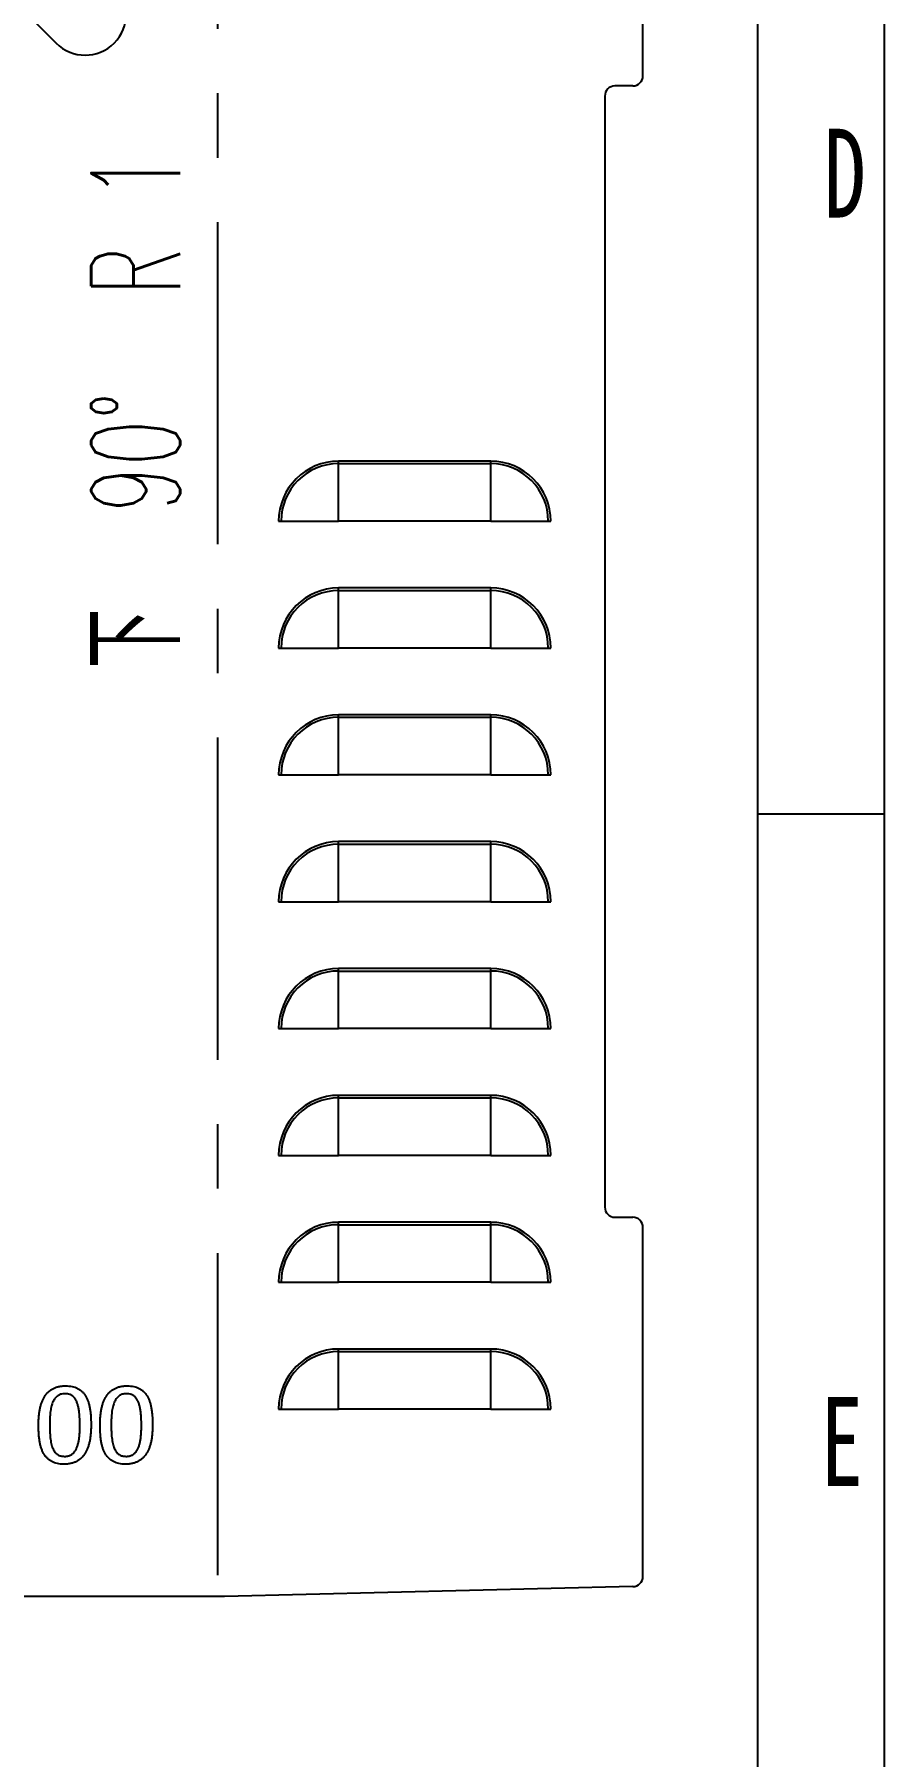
# Model space of a CAD drawing. Header units: millimetres. Extents: x 0 to 210, y 0 to 306.
# Drawn here: x 176.5 to 210, y 61.4 to 129.2 of the extents above; entities that cross this region are included whole.
import ezdxf

# ---------------------------------------------------------------- set-up
doc = ezdxf.new("R2010")
doc.units = ezdxf.units.MM
doc.linetypes.add('CENTERX2', pattern=[20.32, 12.7, -2.54, 2.54, -2.54])
doc.layers.add('图框', color=7, linetype='Continuous')
doc.styles.add('SLDTEXTSTYLE5', font='TXT', dxfattribs={"width": 0.7})
doc.styles.add('SLDTEXTSTYLE7', font='TXT', dxfattribs={"width": 0.609091, "bigfont": 'bigfont'})

msp = doc.modelspace()

# ---------------------------------------------------------------- linework, layer by layer
at = {"color": 7, "linetype": 'CENTERX2'}
msp.add_line((183.69192589, 142.16015093), (183.69192589, 67.66015093), dxfattribs=at)
at = {"color": 7, "linetype": 'Continuous', "lineweight": 25}
for p, q in [((200.46681525, 127.61015093), (200.46681525, 141.36973037)), ((171.66621914, 134.55388898), (177.32307339, 128.89703473)), ((200.06681525, 127.21015093), (199.36681525, 127.21015093)), ((198.96681525, 126.81015093), (198.96681525, 83.01015093)), ((188.46681525, 112.31823143), (188.46681525, 112.41683276)), ((194.46681525, 112.41683276), (188.46681525, 112.41683276)), ((188.46681525, 110.05040085), (188.46681525, 112.31823143)), ((188.46681525, 112.31823143), (194.46681525, 112.31823143)), ((194.46681525, 112.31823143), (194.46681525, 112.41683276)), ((194.46681525, 110.05040085), (194.46681525, 112.31823143)), ((186.10038333, 110.05040085), (186.19898466, 110.05040085)), ((186.19898466, 110.05040085), (188.46681525, 110.05040085)), ((194.46681525, 110.05040085), (188.46681525, 110.05040085)), ((194.46681525, 110.05040085), (196.73464583, 110.05040085)), ((196.73464583, 110.05040085), (196.83324716, 110.05040085)), ((188.46681525, 107.31823143), (188.46681525, 107.41683276)), ((194.46681525, 107.41683276), (188.46681525, 107.41683276)), ((188.46681525, 107.31823143), (194.46681525, 107.31823143)), ((188.46681525, 105.05040085), (188.46681525, 107.31823143)), ((194.46681525, 107.31823143), (194.46681525, 107.41683276)), ((194.46681525, 105.05040085), (194.46681525, 107.31823143)), ((186.10038333, 105.05040085), (186.19898466, 105.05040085)), ((186.19898466, 105.05040085), (188.46681525, 105.05040085)), ((194.46681525, 105.05040085), (188.46681525, 105.05040085)), ((194.46681525, 105.05040085), (196.73464583, 105.05040085)), ((196.73464583, 105.05040085), (196.83324716, 105.05040085)), ((188.46681525, 102.31823143), (188.46681525, 102.41683276)), ((194.46681525, 102.41683276), (188.46681525, 102.41683276)), ((188.46681525, 100.05040085), (188.46681525, 102.31823143)), ((188.46681525, 102.31823143), (194.46681525, 102.31823143)), ((194.46681525, 102.31823143), (194.46681525, 102.41683276)), ((194.46681525, 100.05040085), (194.46681525, 102.31823143)), ((186.10038333, 100.05040085), (186.19898466, 100.05040085)), ((186.19898466, 100.05040085), (188.46681525, 100.05040085)), ((194.46681525, 100.05040085), (188.46681525, 100.05040085)), ((194.46681525, 100.05040085), (196.73464583, 100.05040085)), ((196.73464583, 100.05040085), (196.83324716, 100.05040085)), ((188.46681525, 97.31823143), (188.46681525, 97.41683276)), ((194.46681525, 97.41683276), (188.46681525, 97.41683276)), ((188.46681525, 95.05040085), (188.46681525, 97.31823143)), ((188.46681525, 97.31823143), (194.46681525, 97.31823143)), ((194.46681525, 97.31823143), (194.46681525, 97.41683276)), ((194.46681525, 95.05040085), (194.46681525, 97.31823143)), ((186.10038333, 95.05040085), (186.19898466, 95.05040085)), ((186.19898466, 95.05040085), (188.46681525, 95.05040085)), ((194.46681525, 95.05040085), (188.46681525, 95.05040085)), ((194.46681525, 95.05040085), (196.73464583, 95.05040085)), ((196.73464583, 95.05040085), (196.83324716, 95.05040085)), ((188.46681525, 92.31823143), (188.46681525, 92.41683276)), ((194.46681525, 92.41683276), (188.46681525, 92.41683276)), ((194.46681525, 92.31823143), (194.46681525, 92.41683276)), ((188.46681525, 92.31823143), (194.46681525, 92.31823143)), ((188.46681525, 90.05040085), (188.46681525, 92.31823143)), ((194.46681525, 90.05040085), (194.46681525, 92.31823143)), ((186.10038333, 90.05040085), (186.19898466, 90.05040085)), ((186.19898466, 90.05040085), (188.46681525, 90.05040085)), ((194.46681525, 90.05040085), (188.46681525, 90.05040085)), ((194.46681525, 90.05040085), (196.73464583, 90.05040085)), ((196.73464583, 90.05040085), (196.83324716, 90.05040085)), ((188.46681525, 87.31823143), (188.46681525, 87.41683276)), ((194.46681525, 87.41683276), (188.46681525, 87.41683276)), ((188.46681525, 87.31823143), (194.46681525, 87.31823143)), ((188.46681525, 85.05040085), (188.46681525, 87.31823143)), ((194.46681525, 87.31823143), (194.46681525, 87.41683276)), ((194.46681525, 85.05040085), (194.46681525, 87.31823143)), ((186.10038333, 85.05040085), (186.19898466, 85.05040085)), ((186.19898466, 85.05040085), (188.46681525, 85.05040085)), ((194.46681525, 85.05040085), (188.46681525, 85.05040085)), ((194.46681525, 85.05040085), (196.73464583, 85.05040085)), ((196.73464583, 85.05040085), (196.83324716, 85.05040085)), ((188.46681525, 82.31823143), (188.46681525, 82.41683276)), ((194.46681525, 82.41683276), (188.46681525, 82.41683276)), ((188.46681525, 80.05040085), (188.46681525, 82.31823143)), ((188.46681525, 82.31823143), (194.46681525, 82.31823143)), ((194.46681525, 82.31823143), (194.46681525, 82.41683276)), ((194.46681525, 80.05040085), (194.46681525, 82.31823143)), ((199.36681525, 82.61015093), (200.06681525, 82.61015093)), ((200.46681525, 68.45057148), (200.46681525, 82.21015093)), ((186.10038333, 80.05040085), (186.19898466, 80.05040085)), ((186.19898466, 80.05040085), (188.46681525, 80.05040085)), ((194.46681525, 80.05040085), (188.46681525, 80.05040085)), ((194.46681525, 80.05040085), (196.73464583, 80.05040085)), ((196.73464583, 80.05040085), (196.83324716, 80.05040085)), ((188.46681525, 77.31823143), (188.46681525, 77.41683276)), ((194.46681525, 77.41683276), (188.46681525, 77.41683276)), ((194.46681525, 77.31823143), (194.46681525, 77.41683276)), ((188.46681525, 75.05040085), (188.46681525, 77.31823143)), ((188.46681525, 77.31823143), (194.46681525, 77.31823143)), ((194.46681525, 75.05040085), (194.46681525, 77.31823143)), ((186.10038333, 75.05040085), (186.19898466, 75.05040085)), ((186.19898466, 75.05040085), (188.46681525, 75.05040085)), ((194.46681525, 75.05040085), (188.46681525, 75.05040085)), ((194.46681525, 75.05040085), (196.73464583, 75.05040085)), ((196.73464583, 75.05040085), (196.83324716, 75.05040085)), ((200.07650937, 68.05068897), (183.96681525, 67.66015093)), ((183.96681525, 67.66015093), (111.3668372, 67.66015093))]:
    msp.add_line(p, q, dxfattribs=at)
for centre, radius, start, end in [((178.46858638, 130.04254772), 1.62, 225, 45), ((199.36681525, 126.81015093), 0.4, 90, 180), ((200.06681525, 127.61015093), 0.4, 270, 0), ((188.46681525, 110.05040085), 2.36643191, 90, 180), ((188.46681525, 110.05040085), 2.26783058, 90, 180), ((194.46681525, 110.05040085), 2.36643191, 0, 90), ((194.46681525, 110.05040085), 2.26783058, 0, 90), ((188.46681525, 105.05040085), 2.36643191, 90, 180), ((188.46681525, 105.05040085), 2.26783058, 90, 180), ((194.46681525, 105.05040085), 2.36643191, 0, 90), ((194.46681525, 105.05040085), 2.26783058, 0, 90), ((188.46681525, 100.05040085), 2.36643191, 90, 180), ((188.46681525, 100.05040085), 2.26783058, 90, 180), ((194.46681525, 100.05040085), 2.36643191, 0, 90), ((194.46681525, 100.05040085), 2.26783058, 0, 90), ((188.46681525, 95.05040085), 2.36643191, 90, 180), ((188.46681525, 95.05040085), 2.26783058, 90, 180), ((194.46681525, 95.05040085), 2.36643191, 0, 90), ((194.46681525, 95.05040085), 2.26783058, 0, 90), ((188.46681525, 90.05040085), 2.36643191, 90, 180), ((194.46681525, 90.05040085), 2.36643191, 0, 90), ((188.46681525, 90.05040085), 2.26783058, 90, 180), ((194.46681525, 90.05040085), 2.26783058, 0, 90), ((188.46681525, 85.05040085), 2.36643191, 90, 180), ((188.46681525, 85.05040085), 2.26783058, 90, 180), ((194.46681525, 85.05040085), 2.36643191, 0, 90), ((194.46681525, 85.05040085), 2.26783058, 0, 90), ((199.36681525, 83.01015093), 0.4, 180, 270), ((188.46681525, 80.05040085), 2.36643191, 90, 180), ((188.46681525, 80.05040085), 2.26783058, 90, 180), ((194.46681525, 80.05040085), 2.36643191, 0, 90), ((194.46681525, 80.05040085), 2.26783058, 0, 90), ((200.06681525, 82.21015093), 0.4, 0, 90), ((188.46681525, 75.05040085), 2.36643191, 90, 180), ((194.46681525, 75.05040085), 2.36643191, 0, 90), ((188.46681525, 75.05040085), 2.26783058, 90, 180), ((194.46681525, 75.05040085), 2.26783058, 0, 90), ((200.06681525, 68.45057148), 0.4, 271.3887165896, 0)]:
    msp.add_arc(centre, radius, start, end, dxfattribs=at)
for points, knots in [([(176.6287101, 74.41297318), (176.62934303, 74.46905545), (176.63058148, 74.5787913), (176.64111313, 74.73982116), (176.65828079, 74.8937156), (176.68168881, 75.0403231), (176.71401894, 75.17835047), (176.75419388, 75.30706709), (176.80400665, 75.42539052), (176.86189792, 75.53388245), (176.92910121, 75.63199409), (177.00811935, 75.71712774), (177.09551491, 75.79201043), (177.19349484, 75.85446343), (177.30260701, 75.90423323), (177.42320749, 75.93856077), (177.55505983, 75.96070436), (177.64676652, 75.96286257), (177.69442701, 75.96398421)], [0, 0, 0, 0, 0.0786276055, 0.1538501612, 0.2261456249, 0.2956895273, 0.3618801689, 0.4247475576, 0.4845241335, 0.5416067081, 0.5969282945, 0.6507404755, 0.7039971624, 0.7578893329, 0.8131095082, 0.8715266293, 0.9332316586, 1, 1, 1, 1]), ([(177.67098951, 75.65516068), (177.64126108, 75.65395889), (177.58425262, 75.65165428), (177.50276576, 75.63441073), (177.42989331, 75.60476262), (177.36646819, 75.56224173), (177.31043803, 75.51053391), (177.26246945, 75.44883247), (177.21918989, 75.37951596), (177.18314454, 75.30096853), (177.15221564, 75.21517512), (177.12787555, 75.12155046), (177.10680862, 75.02160741), (177.09314878, 74.91458892), (177.08305818, 74.80233977), (177.07561673, 74.68556668), (177.0704542, 74.564674), (177.07007785, 74.48283175), (177.06988657, 74.44123605)], [0, 0, 0, 0, 0.0587608039, 0.1126821057, 0.1638203974, 0.2133506015, 0.2628703823, 0.3139662599, 0.3674318562, 0.4241470563, 0.4845163332, 0.5475658186, 0.6152951132, 0.6863714612, 0.7607525268, 0.8381630149, 0.917747576, 1, 1, 1, 1]), ([(178.26106304, 74.39849708), (178.2610738, 74.43549592), (178.26109478, 74.50767326), (178.25711873, 74.61290852), (178.25272725, 74.71245475), (178.24556609, 74.8061947), (178.23759577, 74.89450407), (178.22734877, 74.97728946), (178.21479143, 75.05447309), (178.20124828, 75.12653508), (178.18529381, 75.19367891), (178.16765105, 75.25611012), (178.14777559, 75.31382119), (178.1249665, 75.36625628), (178.10001671, 75.41412883), (178.07319494, 75.45793922), (178.04367459, 75.49722064), (178.01162946, 75.53187278), (177.977934, 75.56276133), (177.9409772, 75.5880575), (177.90225058, 75.61001625), (177.84589234, 75.63183582), (177.76872306, 75.65126741), (177.70445224, 75.65382767), (177.67098951, 75.65516068)], [0, 0, 0, 0, 0.0712955309, 0.1390832883, 0.2029247862, 0.2633110031, 0.3202406128, 0.3737926493, 0.4240250091, 0.4709222242, 0.5150668206, 0.5569760177, 0.5959090116, 0.6325990633, 0.6670623618, 0.6998729658, 0.7314904981, 0.7615762558, 0.7907386224, 0.8193614326, 0.8477054259, 0.8763213845, 0.9356064797, 1, 1, 1, 1]), ([(177.69442701, 75.96398421), (177.7399989, 75.9629509), (177.82790921, 75.9609576), (177.95398216, 75.94134523), (178.06895837, 75.9099265), (178.17307824, 75.86563603), (178.26609483, 75.80827318), (178.35042397, 75.7402279), (178.42336344, 75.65862873), (178.48736249, 75.56591786), (178.54174175, 75.46149724), (178.58762233, 75.34589967), (178.62575037, 75.21911032), (178.65371535, 75.08096165), (178.67560397, 74.93227461), (178.69139888, 74.77309774), (178.70000952, 74.60332633), (178.70148196, 74.48674165), (178.70223951, 74.42675995)], [0, 0, 0, 0, 0.0650010723, 0.1253901268, 0.181565323, 0.2347467818, 0.2862672404, 0.3370772119, 0.3888527625, 0.4418884129, 0.4974862735, 0.5564971617, 0.619163865, 0.6861844456, 0.7574703155, 0.8336012629, 0.9143894422, 1, 1, 1, 1]), ([(179.05518069, 74.41297318), (179.05581362, 74.46905545), (179.05705207, 74.5787913), (179.06758372, 74.73982116), (179.08475138, 74.8937156), (179.10815939, 75.0403231), (179.14048952, 75.17835047), (179.18066446, 75.30706709), (179.23047723, 75.42539052), (179.28836851, 75.53388245), (179.3555718, 75.63199409), (179.43458994, 75.71712774), (179.52198549, 75.79201043), (179.61996543, 75.85446343), (179.7290776, 75.90423323), (179.84967808, 75.93856077), (179.98153042, 75.96070436), (180.07323711, 75.96286257), (180.1208976, 75.96398421)], [0, 0, 0, 0, 0.0786276055, 0.1538501612, 0.2261456249, 0.2956895273, 0.3618801689, 0.4247475576, 0.4845241335, 0.5416067081, 0.5969282945, 0.6507404755, 0.7039971624, 0.7578893329, 0.8131095082, 0.8715266293, 0.9332316586, 1, 1, 1, 1]), ([(180.0974601, 75.65516068), (180.06773167, 75.65395889), (180.01072321, 75.65165428), (179.92923635, 75.63441073), (179.8563639, 75.60476262), (179.79293878, 75.56224173), (179.73690862, 75.51053391), (179.68894003, 75.44883247), (179.64566048, 75.37951596), (179.60961513, 75.30096853), (179.57868623, 75.21517512), (179.55434613, 75.12155046), (179.53327921, 75.02160741), (179.51961937, 74.91458892), (179.50952876, 74.80233977), (179.50208732, 74.68556668), (179.49692479, 74.564674), (179.49654844, 74.48283175), (179.49635716, 74.44123605)], [0, 0, 0, 0, 0.0587608039, 0.1126821057, 0.1638203974, 0.2133506015, 0.2628703823, 0.3139662599, 0.3674318562, 0.4241470563, 0.4845163332, 0.5475658186, 0.6152951132, 0.6863714612, 0.7607525268, 0.8381630149, 0.917747576, 1, 1, 1, 1]), ([(180.68753363, 74.39849708), (180.68754439, 74.43549592), (180.68756536, 74.50767326), (180.68358931, 74.61290852), (180.67919784, 74.71245475), (180.67203668, 74.8061947), (180.66406636, 74.89450407), (180.65381936, 74.97728946), (180.64126201, 75.05447309), (180.62771887, 75.12653508), (180.61176439, 75.19367891), (180.59412164, 75.25611012), (180.57424617, 75.31382119), (180.55143709, 75.36625628), (180.5264873, 75.41412883), (180.49966553, 75.45793922), (180.47014518, 75.49722064), (180.43810005, 75.53187278), (180.40440459, 75.56276133), (180.36744779, 75.5880575), (180.32872116, 75.61001625), (180.27236293, 75.63183582), (180.19519365, 75.65126741), (180.13092283, 75.65382767), (180.0974601, 75.65516068)], [0, 0, 0, 0, 0.0712955309, 0.1390832883, 0.2029247862, 0.2633110031, 0.3202406128, 0.3737926493, 0.4240250091, 0.4709222242, 0.5150668206, 0.5569760177, 0.5959090116, 0.6325990633, 0.6670623618, 0.6998729658, 0.7314904981, 0.7615762558, 0.7907386224, 0.8193614326, 0.8477054259, 0.8763213845, 0.9356064797, 1, 1, 1, 1]), ([(180.1208976, 75.96398421), (180.16646949, 75.9629509), (180.2543798, 75.9609576), (180.38045275, 75.94134523), (180.49542896, 75.9099265), (180.59954883, 75.86563603), (180.69256542, 75.80827318), (180.77689456, 75.7402279), (180.84983403, 75.65862873), (180.91383308, 75.56591786), (180.96821234, 75.46149724), (181.01409292, 75.34589967), (181.05222096, 75.21911032), (181.08018593, 75.08096165), (181.10207456, 74.93227461), (181.11786947, 74.77309774), (181.1264801, 74.60332633), (181.12795254, 74.48674165), (181.1287101, 74.42675995)], [0, 0, 0, 0, 0.0650010723, 0.1253901268, 0.181565323, 0.2347467818, 0.2862672404, 0.3370772119, 0.3888527625, 0.4418884129, 0.4974862735, 0.5564971617, 0.619163865, 0.6861844456, 0.7574703155, 0.8336012629, 0.9143894422, 1, 1, 1, 1]), ([(177.63445459, 72.87574892), (177.58910562, 72.8767592), (177.50163919, 72.87870778), (177.37639676, 72.89860986), (177.26166062, 72.9290275), (177.15795796, 72.97353949), (177.06461154, 73.03043018), (176.98144337, 73.1000357), (176.9074754, 73.1807746), (176.8436391, 73.27387181), (176.78921098, 73.37822306), (176.7432517, 73.49382228), (176.70557801, 73.62051759), (176.67590199, 73.75834208), (176.65576769, 73.90733029), (176.63943319, 74.06661641), (176.63097231, 74.236412), (176.6294786, 74.35299324), (176.6287101, 74.41297318)], [0, 0, 0, 0, 0.0647287604, 0.1248450568, 0.180664432, 0.2338913625, 0.2854558726, 0.3362647794, 0.3883055453, 0.4413865428, 0.4970319411, 0.5560932855, 0.6188135706, 0.6856388197, 0.7572629454, 0.833458987, 0.9143162426, 1, 1, 1, 1]), ([(177.06988657, 74.44123605), (177.07022497, 74.38654013), (177.07087641, 74.28124669), (177.07743164, 74.12978699), (177.08630405, 73.99081437), (177.10097768, 73.86458866), (177.11884024, 73.74998041), (177.14335283, 73.64698944), (177.17086227, 73.55449), (177.20391579, 73.47274356), (177.24243508, 73.40225119), (177.28550814, 73.34159937), (177.33395403, 73.29144044), (177.38791787, 73.25120664), (177.44764727, 73.22144547), (177.5126239, 73.20000513), (177.58335385, 73.18657799), (177.63255466, 73.18525418), (177.65789209, 73.18457245)], [0, 0, 0, 0, 0.1054794005, 0.2030551692, 0.29234524, 0.3739749261, 0.4480680963, 0.5158955113, 0.5779958211, 0.634038794, 0.6856050415, 0.7325878909, 0.7770891824, 0.8195443171, 0.8617582275, 0.9052010357, 0.9511804266, 1, 1, 1, 1]), ([(178.70223951, 74.42675995), (178.7016336, 74.37044468), (178.70044791, 74.26024342), (178.68953695, 74.09859602), (178.67378008, 73.9443248), (178.64962963, 73.79814851), (178.61857344, 73.66056696), (178.57789564, 73.53251289), (178.52844766, 73.41417122), (178.46976101, 73.30576513), (178.40174344, 73.2082153), (178.32355685, 73.12209613), (178.2354152, 73.04801629), (178.13736319, 72.98500818), (178.0279769, 72.93584125), (177.90713729, 72.900837), (177.77471058, 72.8791356), (177.6823364, 72.87690509), (177.63445459, 72.87574892)], [0, 0, 0, 0, 0.0788530807, 0.1543046846, 0.2267964607, 0.2959377372, 0.3616609361, 0.42414473, 0.4838481396, 0.5410141043, 0.5964522556, 0.6499813974, 0.7034185789, 0.7572447856, 0.8126904074, 0.8707273052, 0.9329919735, 1, 1, 1, 1]), ([(177.65789209, 73.18457245), (177.67767763, 73.18513357), (177.71624913, 73.18622747), (177.77241428, 73.19381873), (177.8250439, 73.20663827), (177.87380974, 73.22582365), (177.91946174, 73.24884146), (177.96100206, 73.27784758), (178.00007272, 73.31009431), (178.04738317, 73.36093543), (178.09986266, 73.43528458), (178.14753697, 73.5397497), (178.18748566, 73.65614639), (178.21706948, 73.78518868), (178.23904718, 73.92524664), (178.25190763, 74.07590542), (178.25933888, 74.23481611), (178.26048205, 74.34334141), (178.26106304, 74.39849708)], [0, 0, 0, 0, 0.0390916452, 0.0762083557, 0.1117792107, 0.145846052, 0.1795569909, 0.212553981, 0.2457503129, 0.2794765381, 0.3495215718, 0.4244653766, 0.5055954177, 0.5923820763, 0.6856950886, 0.7855487237, 0.8910097132, 1, 1, 1, 1]), ([(180.06092517, 72.87574892), (180.01557621, 72.8767592), (179.92810978, 72.87870778), (179.80286735, 72.89860986), (179.68813121, 72.9290275), (179.58442854, 72.97353949), (179.49108213, 73.03043018), (179.40791396, 73.1000357), (179.33394599, 73.1807746), (179.27010969, 73.27387181), (179.21568157, 73.37822306), (179.16972228, 73.49382228), (179.1320486, 73.62051759), (179.10237258, 73.75834208), (179.08223828, 73.90733029), (179.06590378, 74.06661641), (179.0574429, 74.236412), (179.05594919, 74.35299324), (179.05518069, 74.41297318)], [0, 0, 0, 0, 0.0647287604, 0.1248450568, 0.180664432, 0.2338913625, 0.2854558726, 0.3362647794, 0.3883055453, 0.4413865428, 0.4970319411, 0.5560932855, 0.6188135706, 0.6856388197, 0.7572629454, 0.833458987, 0.9143162426, 1, 1, 1, 1]), ([(179.49635716, 74.44123605), (179.49669556, 74.38654013), (179.497347, 74.28124669), (179.50390222, 74.12978699), (179.51277464, 73.99081437), (179.52744826, 73.86458866), (179.54531083, 73.74998041), (179.56982342, 73.64698944), (179.59733286, 73.55449), (179.63038637, 73.47274356), (179.66890567, 73.40225119), (179.71197873, 73.34159937), (179.76042462, 73.29144044), (179.81438846, 73.25120664), (179.87411785, 73.22144547), (179.93909449, 73.20000513), (180.00982444, 73.18657799), (180.05902524, 73.18525418), (180.08436267, 73.18457245)], [0, 0, 0, 0, 0.1054794005, 0.2030551692, 0.29234524, 0.3739749261, 0.4480680963, 0.5158955113, 0.5779958211, 0.634038794, 0.6856050415, 0.7325878909, 0.7770891824, 0.8195443171, 0.8617582275, 0.9052010357, 0.9511804266, 1, 1, 1, 1]), ([(181.1287101, 74.42675995), (181.12810419, 74.37044468), (181.1269185, 74.26024342), (181.11600754, 74.09859602), (181.10025067, 73.9443248), (181.07610022, 73.79814851), (181.04504403, 73.66056696), (181.00436623, 73.53251289), (180.95491825, 73.41417122), (180.8962316, 73.30576513), (180.82821403, 73.2082153), (180.75002744, 73.12209613), (180.66188579, 73.04801629), (180.56383378, 72.98500818), (180.45444749, 72.93584125), (180.33360788, 72.900837), (180.20118117, 72.8791356), (180.10880699, 72.87690509), (180.06092517, 72.87574892)], [0, 0, 0, 0, 0.0788530807, 0.1543046846, 0.2267964607, 0.2959377372, 0.3616609361, 0.42414473, 0.4838481396, 0.5410141043, 0.5964522556, 0.6499813974, 0.7034185789, 0.7572447856, 0.8126904074, 0.8707273052, 0.9329919735, 1, 1, 1, 1]), ([(180.08436267, 73.18457245), (180.10414822, 73.18513357), (180.14271972, 73.18622747), (180.19888487, 73.19381873), (180.25151449, 73.20663827), (180.30028033, 73.22582365), (180.34593232, 73.24884146), (180.38747265, 73.27784758), (180.42654331, 73.31009431), (180.47385376, 73.36093543), (180.52633325, 73.43528458), (180.57400756, 73.5397497), (180.61395624, 73.65614639), (180.64354007, 73.78518868), (180.66551777, 73.92524664), (180.67837822, 74.07590542), (180.68580947, 74.23481611), (180.68695264, 74.34334141), (180.68753363, 74.39849708)], [0, 0, 0, 0, 0.03909164522, 0.07620835567, 0.11177921072, 0.14584605204, 0.17955699089, 0.21255398103, 0.24575031293, 0.2794765381, 0.3495215718, 0.42446537655, 0.5055954177, 0.5923820763, 0.68569508861, 0.78554872369, 0.89100971323, 1, 1, 1, 1])]:
    msp.add_open_spline(points, degree=3, knots=knots, dxfattribs=at)
at = {"layer": '图框'}
for p, q in [((210, 0), (210, 297)), ((210, 98.5), (205, 98.5))]:
    msp.add_line(p, q, dxfattribs=at)
at = {"layer": '图框', "lineweight": 25}
msp.add_line((205, 4.97293926), (205, 292), dxfattribs=at)

# ---------------------------------------------------------------- texts
at = {"color": 7, "linetype": 'Continuous', "lineweight": 0, "insert": (178.7096713, 114.42115904), "char_height": 3.5, "attachment_point": 2, "rotation": 90, "style": 'SLDTEXTSTYLE7'}
msp.add_mtext('下  90°  R 1', dxfattribs=at)
at = {"layer": '图框', "char_height": 3.5, "attachment_point": 2, "style": 'SLDTEXTSTYLE5'}
for s, insert in [('D', (208.42968752, 125.52069777)), ('E', (208.31788194, 75.52069777))]:
    msp.add_mtext(s, dxfattribs=dict(at, insert=insert))

doc.saveas('drawing.dxf')
